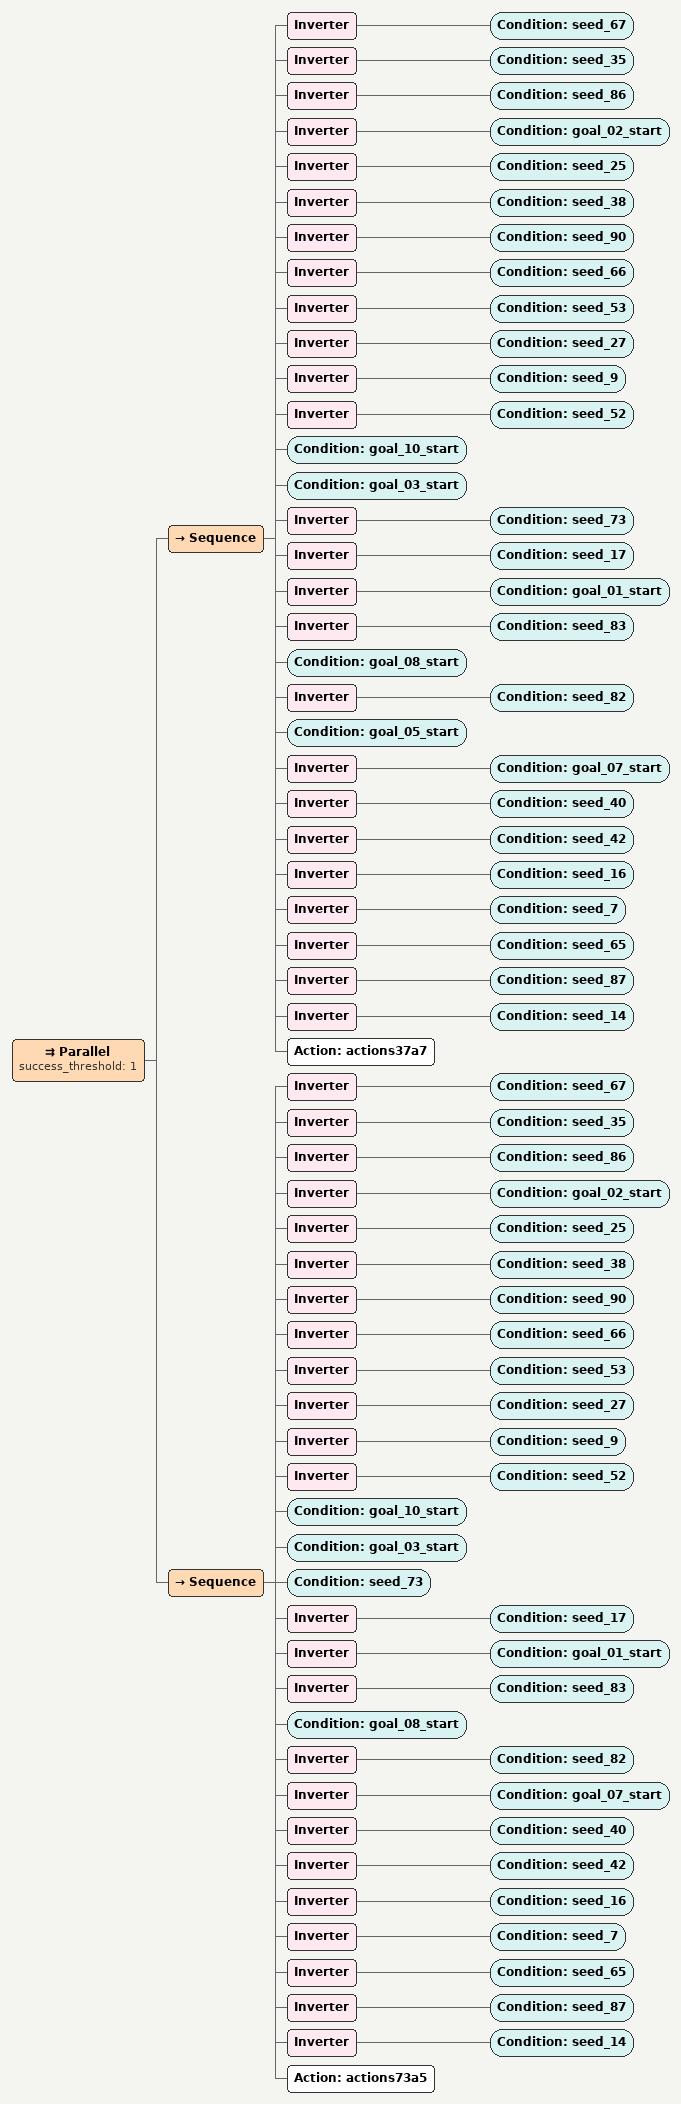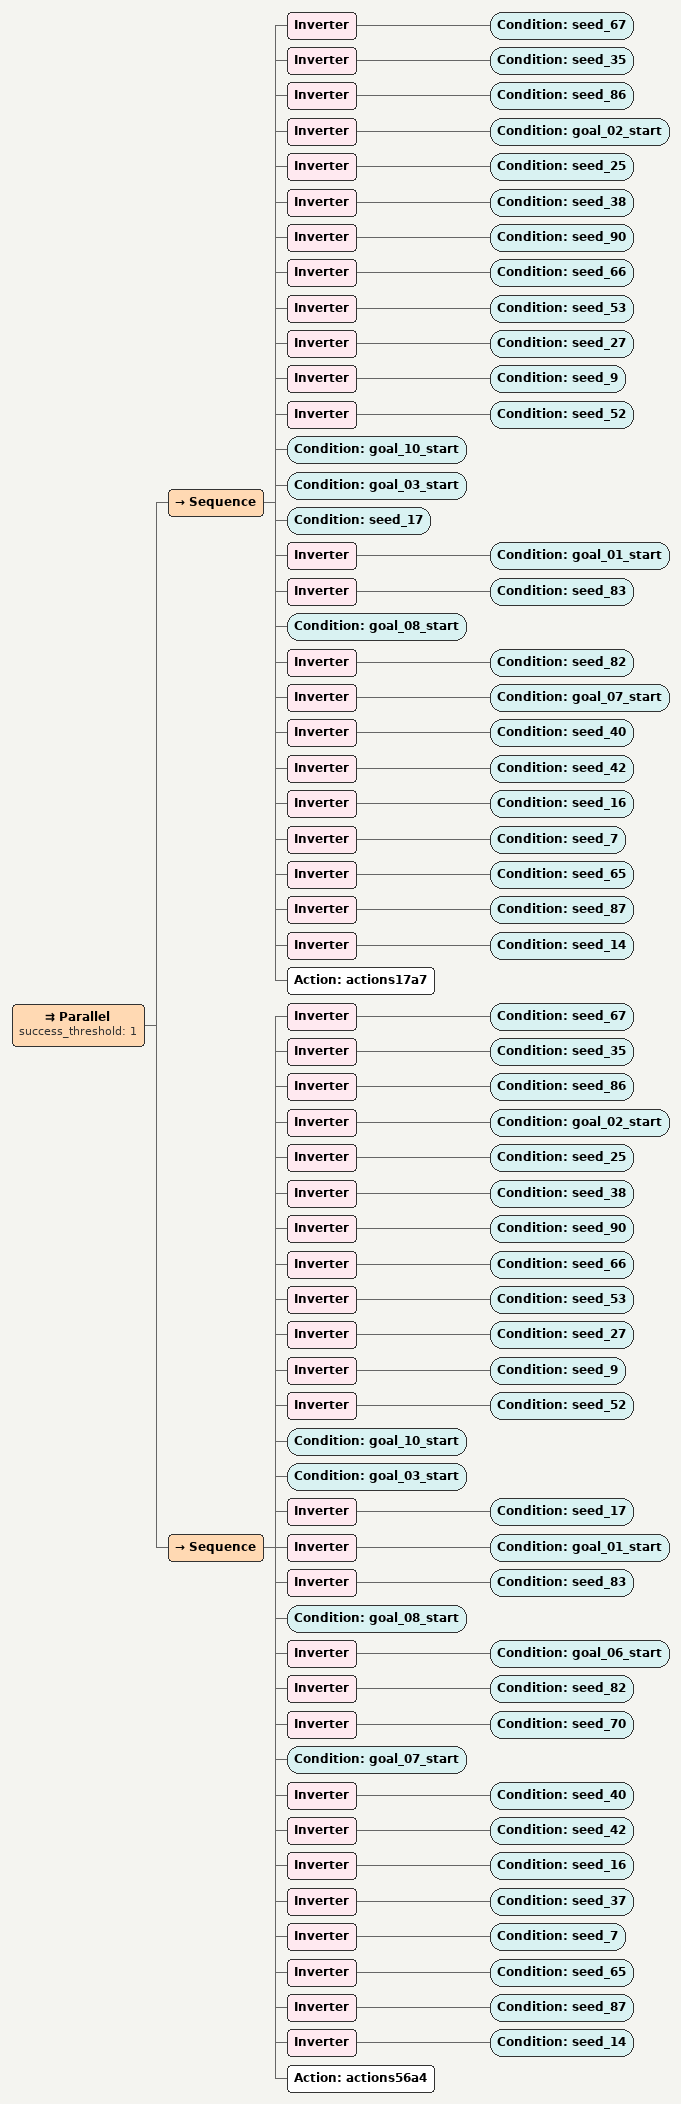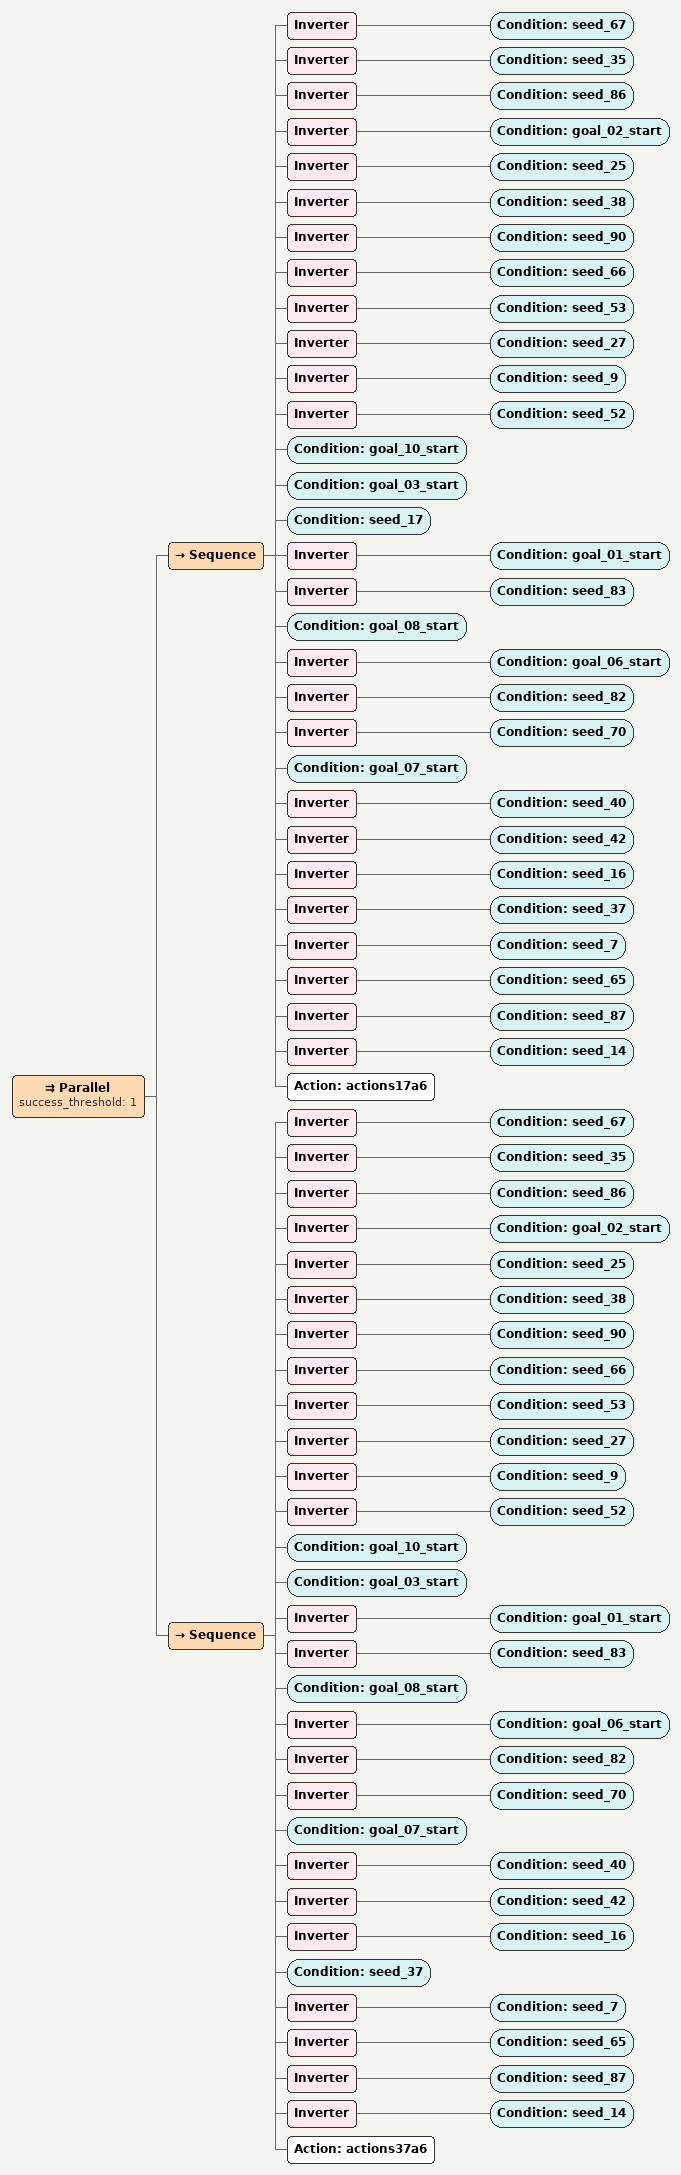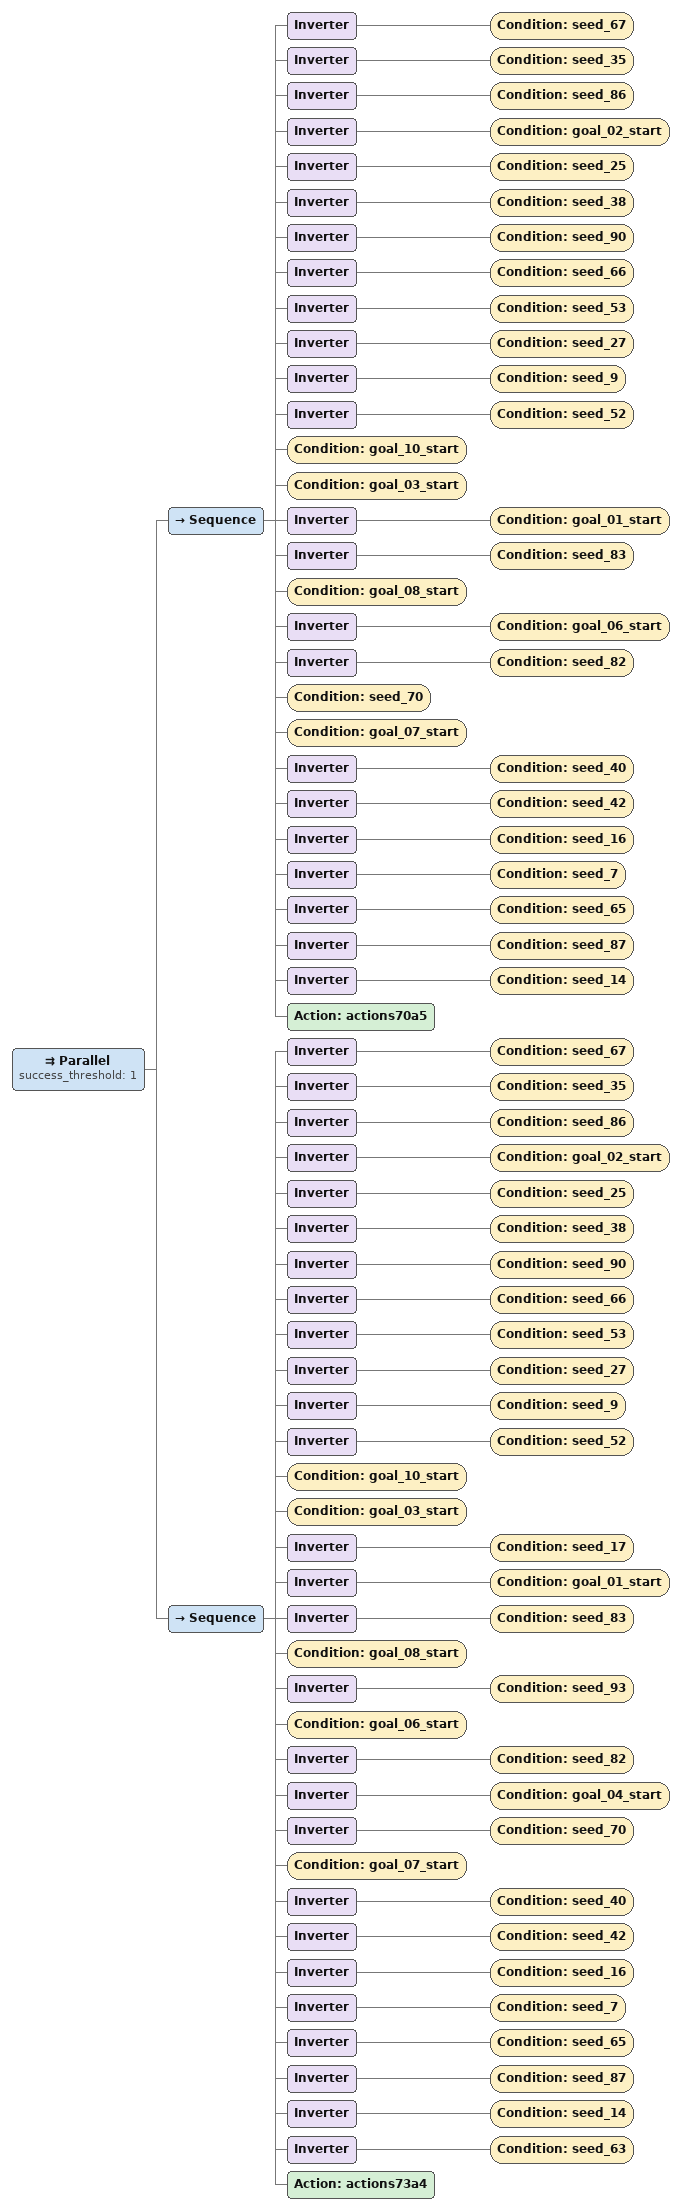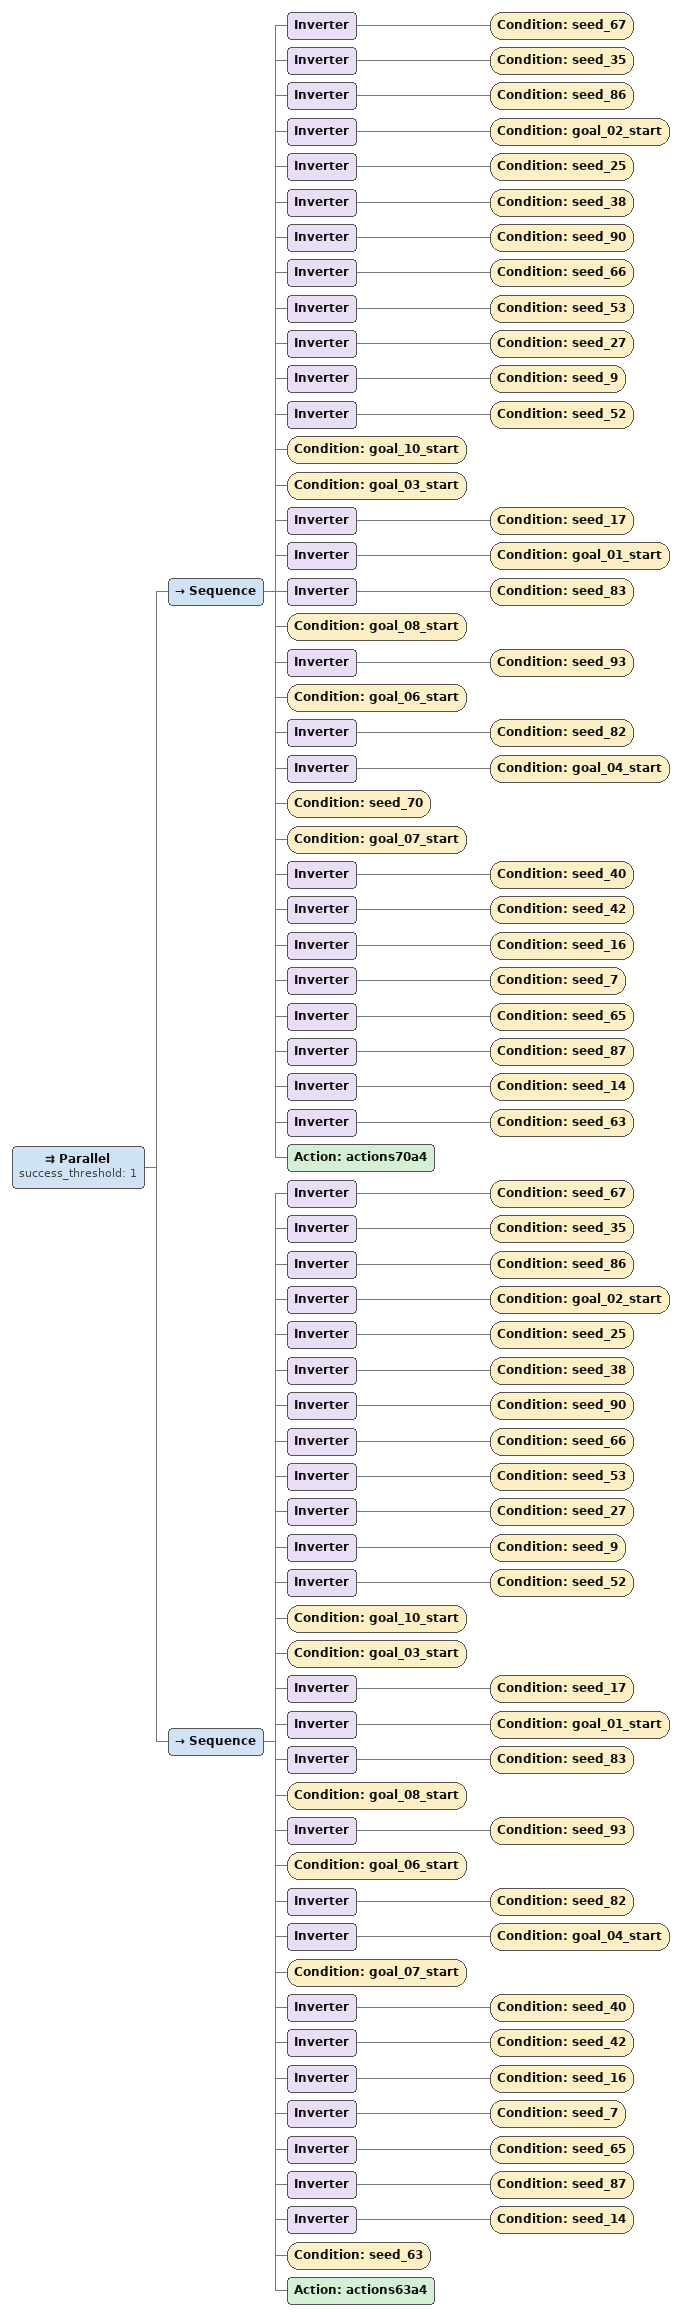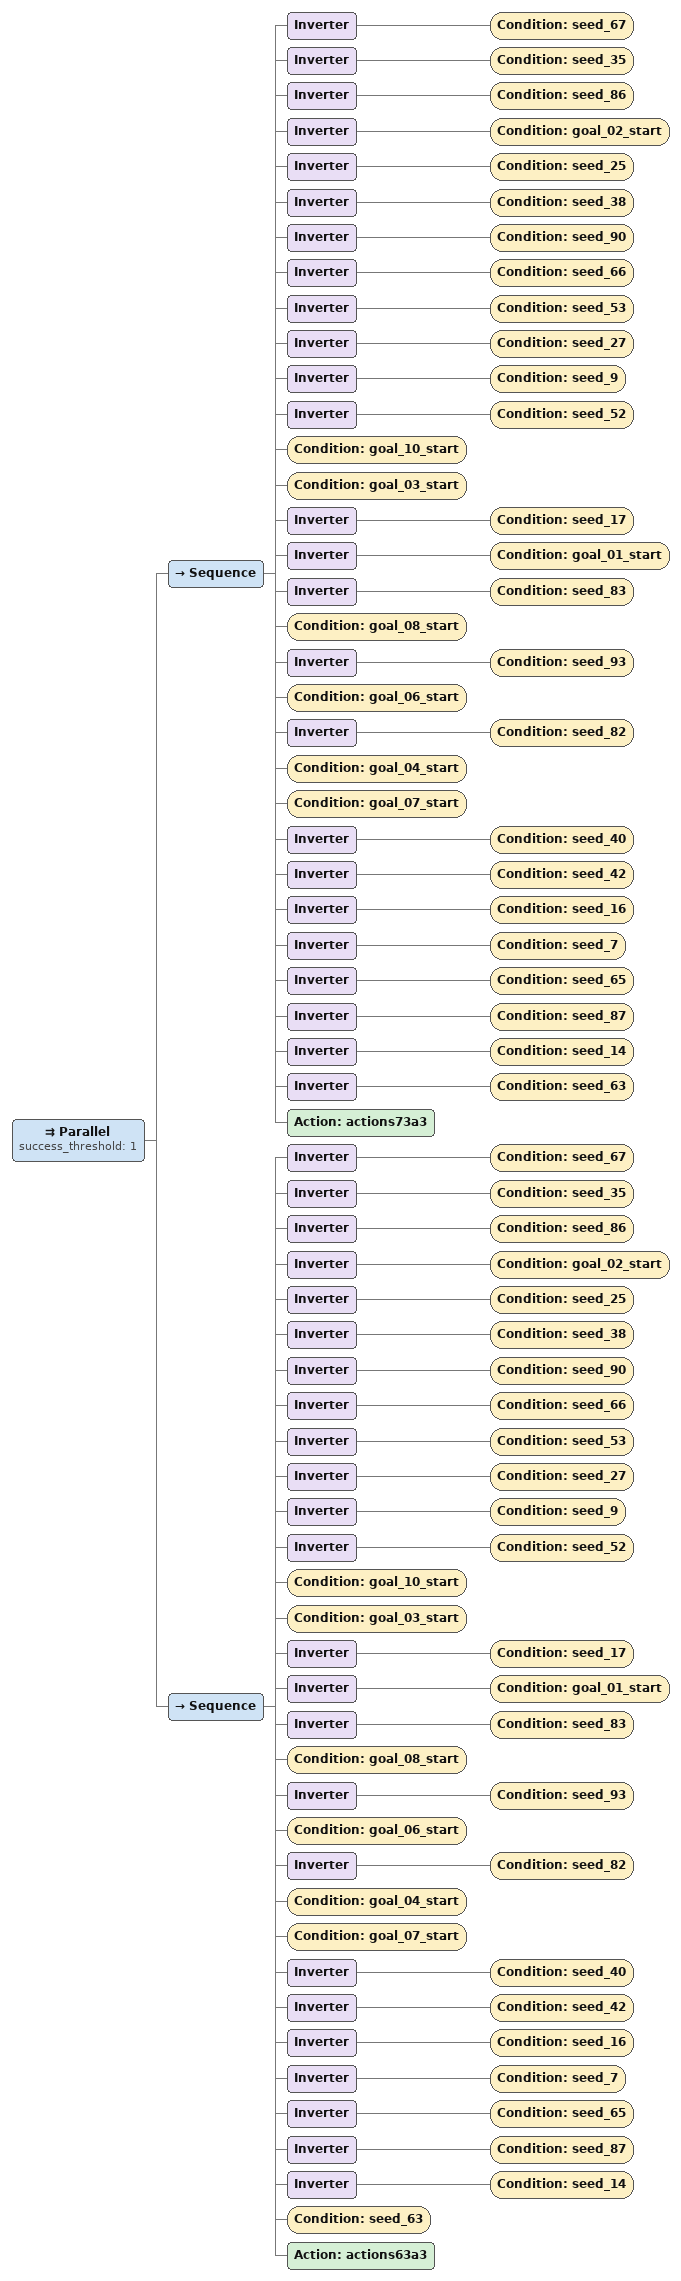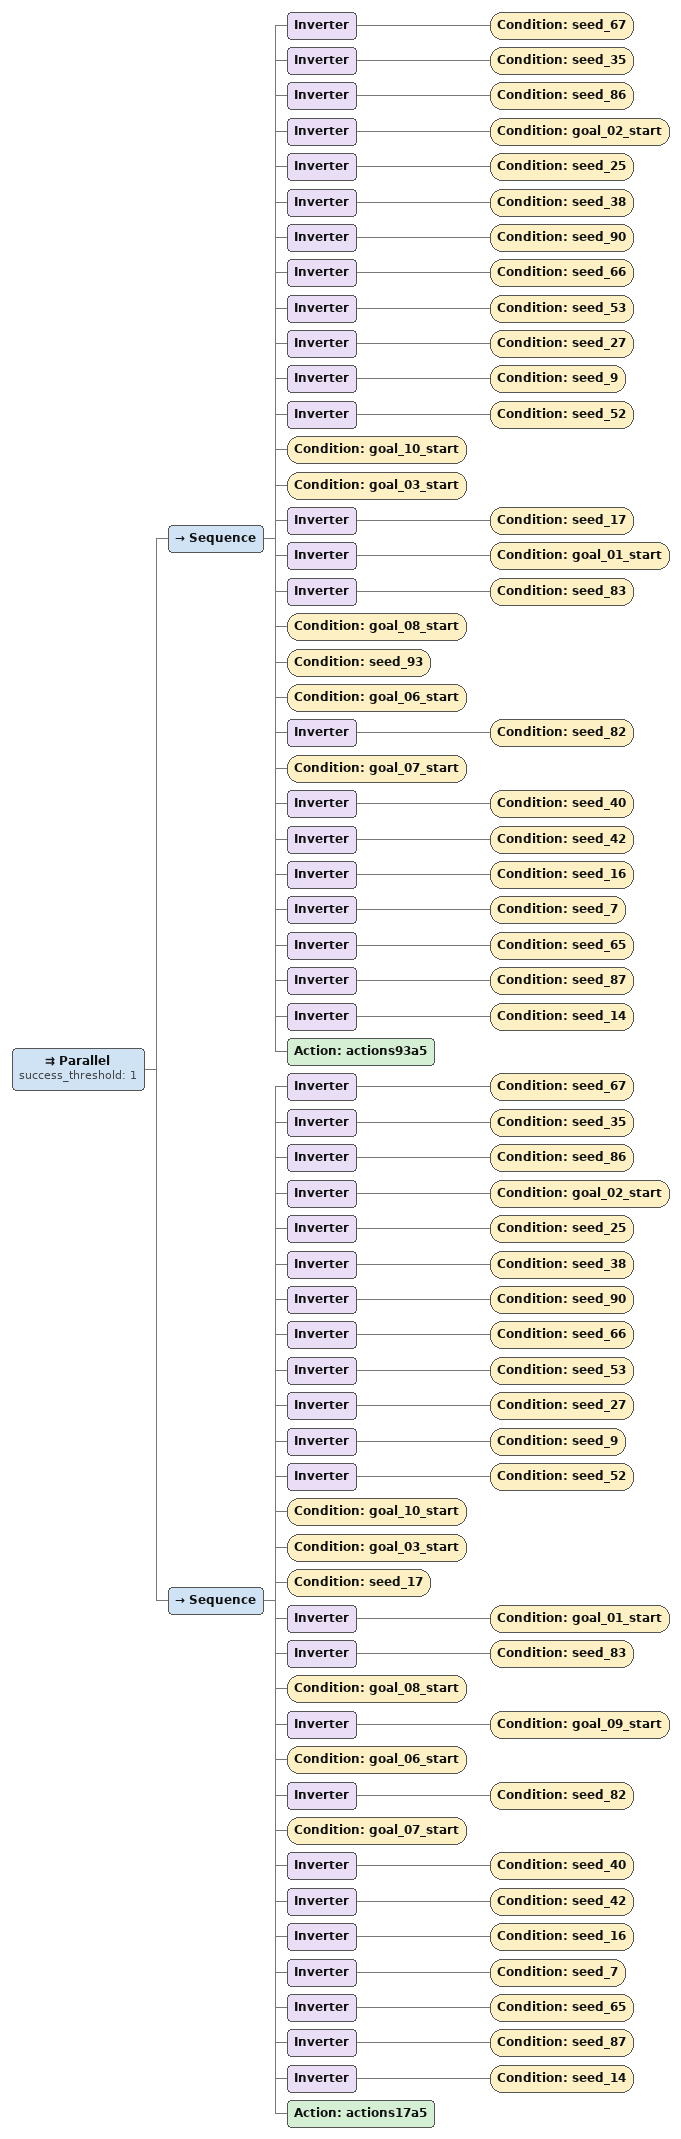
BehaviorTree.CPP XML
<Parallel success_threshold="1">
  <Sequence>
    <Inverter>
      <Condition ID="seed_67"/>
    </Inverter>
    <Inverter>
      <Condition ID="seed_35"/>
    </Inverter>
    <Inverter>
      <Condition ID="seed_86"/>
    </Inverter>
    <Inverter>
      <Condition ID="goal_02_start"/>
    </Inverter>
    <Inverter>
      <Condition ID="seed_25"/>
    </Inverter>
    <Inverter>
      <Condition ID="seed_38"/>
    </Inverter>
    <Inverter>
      <Condition ID="seed_90"/>
    </Inverter>
    <Inverter>
      <Condition ID="seed_66"/>
    </Inverter>
    <Inverter>
      <Condition ID="seed_53"/>
    </Inverter>
    <Inverter>
      <Condition ID="seed_27"/>
    </Inverter>
    <Inverter>
      <Condition ID="seed_9"/>
    </Inverter>
    <Inverter>
      <Condition ID="seed_52"/>
    </Inverter>
    <Condition ID="goal_10_start"/>
    <Condition ID="goal_03_start"/>
    <Inverter>
      <Condition ID="seed_73"/>
    </Inverter>
    <Inverter>
      <Condition ID="seed_17"/>
    </Inverter>
    <Inverter>
      <Condition ID="goal_01_start"/>
    </Inverter>
    <Inverter>
      <Condition ID="seed_83"/>
    </Inverter>
    <Condition ID="goal_08_start"/>
    <Inverter>
      <Condition ID="seed_82"/>
    </Inverter>
    <Condition ID="goal_05_start"/>
    <Inverter>
      <Condition ID="goal_07_start"/>
    </Inverter>
    <Inverter>
      <Condition ID="seed_40"/>
    </Inverter>
    <Inverter>
      <Condition ID="seed_42"/>
    </Inverter>
    <Inverter>
      <Condition ID="seed_16"/>
    </Inverter>
    <Inverter>
      <Condition ID="seed_7"/>
    </Inverter>
    <Inverter>
      <Condition ID="seed_65"/>
    </Inverter>
    <Inverter>
      <Condition ID="seed_87"/>
    </Inverter>
    <Inverter>
      <Condition ID="seed_14"/>
    </Inverter>
    <Action ID="actions37a7"/>
  </Sequence>
  <Sequence>
    <Inverter>
      <Condition ID="seed_67"/>
    </Inverter>
    <Inverter>
      <Condition ID="seed_35"/>
    </Inverter>
    <Inverter>
      <Condition ID="seed_86"/>
    </Inverter>
    <Inverter>
      <Condition ID="goal_02_start"/>
    </Inverter>
    <Inverter>
      <Condition ID="seed_25"/>
    </Inverter>
    <Inverter>
      <Condition ID="seed_38"/>
    </Inverter>
    <Inverter>
      <Condition ID="seed_90"/>
    </Inverter>
    <Inverter>
      <Condition ID="seed_66"/>
    </Inverter>
    <Inverter>
      <Condition ID="seed_53"/>
    </Inverter>
    <Inverter>
      <Condition ID="seed_27"/>
    </Inverter>
    <Inverter>
      <Condition ID="seed_9"/>
    </Inverter>
    <Inverter>
      <Condition ID="seed_52"/>
    </Inverter>
    <Condition ID="goal_10_start"/>
    <Condition ID="goal_03_start"/>
    <Condition ID="seed_73"/>
    <Inverter>
      <Condition ID="seed_17"/>
    </Inverter>
    <Inverter>
      <Condition ID="goal_01_start"/>
    </Inverter>
    <Inverter>
      <Condition ID="seed_83"/>
    </Inverter>
    <Condition ID="goal_08_start"/>
    <Inverter>
      <Condition ID="seed_82"/>
    </Inverter>
    <Inverter>
      <Condition ID="goal_07_start"/>
    </Inverter>
    <Inverter>
      <Condition ID="seed_40"/>
    </Inverter>
    <Inverter>
      <Condition ID="seed_42"/>
    </Inverter>
    <Inverter>
      <Condition ID="seed_16"/>
    </Inverter>
    <Inverter>
      <Condition ID="seed_7"/>
    </Inverter>
    <Inverter>
      <Condition ID="seed_65"/>
    </Inverter>
    <Inverter>
      <Condition ID="seed_87"/>
    </Inverter>
    <Inverter>
      <Condition ID="seed_14"/>
    </Inverter>
    <Action ID="actions73a5"/>
  </Sequence>
</Parallel>

<Parallel success_threshold="1">
  <Sequence>
    <Inverter>
      <Condition ID="seed_67"/>
    </Inverter>
    <Inverter>
      <Condition ID="seed_35"/>
    </Inverter>
    <Inverter>
      <Condition ID="seed_86"/>
    </Inverter>
    <Inverter>
      <Condition ID="goal_02_start"/>
    </Inverter>
    <Inverter>
      <Condition ID="seed_25"/>
    </Inverter>
    <Inverter>
      <Condition ID="seed_38"/>
    </Inverter>
    <Inverter>
      <Condition ID="seed_90"/>
    </Inverter>
    <Inverter>
      <Condition ID="seed_66"/>
    </Inverter>
    <Inverter>
      <Condition ID="seed_53"/>
    </Inverter>
    <Inverter>
      <Condition ID="seed_27"/>
    </Inverter>
    <Inverter>
      <Condition ID="seed_9"/>
    </Inverter>
    <Inverter>
      <Condition ID="seed_52"/>
    </Inverter>
    <Condition ID="goal_10_start"/>
    <Condition ID="goal_03_start"/>
    <Condition ID="seed_17"/>
    <Inverter>
      <Condition ID="goal_01_start"/>
    </Inverter>
    <Inverter>
      <Condition ID="seed_83"/>
    </Inverter>
    <Condition ID="goal_08_start"/>
    <Inverter>
      <Condition ID="seed_82"/>
    </Inverter>
    <Inverter>
      <Condition ID="goal_07_start"/>
    </Inverter>
    <Inverter>
      <Condition ID="seed_40"/>
    </Inverter>
    <Inverter>
      <Condition ID="seed_42"/>
    </Inverter>
    <Inverter>
      <Condition ID="seed_16"/>
    </Inverter>
    <Inverter>
      <Condition ID="seed_7"/>
    </Inverter>
    <Inverter>
      <Condition ID="seed_65"/>
    </Inverter>
    <Inverter>
      <Condition ID="seed_87"/>
    </Inverter>
    <Inverter>
      <Condition ID="seed_14"/>
    </Inverter>
    <Action ID="actions17a7"/>
  </Sequence>
  <Sequence>
    <Inverter>
      <Condition ID="seed_67"/>
    </Inverter>
    <Inverter>
      <Condition ID="seed_35"/>
    </Inverter>
    <Inverter>
      <Condition ID="seed_86"/>
    </Inverter>
    <Inverter>
      <Condition ID="goal_02_start"/>
    </Inverter>
    <Inverter>
      <Condition ID="seed_25"/>
    </Inverter>
    <Inverter>
      <Condition ID="seed_38"/>
    </Inverter>
    <Inverter>
      <Condition ID="seed_90"/>
    </Inverter>
    <Inverter>
      <Condition ID="seed_66"/>
    </Inverter>
    <Inverter>
      <Condition ID="seed_53"/>
    </Inverter>
    <Inverter>
      <Condition ID="seed_27"/>
    </Inverter>
    <Inverter>
      <Condition ID="seed_9"/>
    </Inverter>
    <Inverter>
      <Condition ID="seed_52"/>
    </Inverter>
    <Condition ID="goal_10_start"/>
    <Condition ID="goal_03_start"/>
    <Inverter>
      <Condition ID="seed_17"/>
    </Inverter>
    <Inverter>
      <Condition ID="goal_01_start"/>
    </Inverter>
    <Inverter>
      <Condition ID="seed_83"/>
    </Inverter>
    <Condition ID="goal_08_start"/>
    <Inverter>
      <Condition ID="goal_06_start"/>
    </Inverter>
    <Inverter>
      <Condition ID="seed_82"/>
    </Inverter>
    <Inverter>
      <Condition ID="seed_70"/>
    </Inverter>
    <Condition ID="goal_07_start"/>
    <Inverter>
      <Condition ID="seed_40"/>
    </Inverter>
    <Inverter>
      <Condition ID="seed_42"/>
    </Inverter>
    <Inverter>
      <Condition ID="seed_16"/>
    </Inverter>
    <Inverter>
      <Condition ID="seed_37"/>
    </Inverter>
    <Inverter>
      <Condition ID="seed_7"/>
    </Inverter>
    <Inverter>
      <Condition ID="seed_65"/>
    </Inverter>
    <Inverter>
      <Condition ID="seed_87"/>
    </Inverter>
    <Inverter>
      <Condition ID="seed_14"/>
    </Inverter>
    <Action ID="actions56a4"/>
  </Sequence>
</Parallel>

<Parallel success_threshold="1">
  <Sequence>
    <Inverter>
      <Condition ID="seed_67"/>
    </Inverter>
    <Inverter>
      <Condition ID="seed_35"/>
    </Inverter>
    <Inverter>
      <Condition ID="seed_86"/>
    </Inverter>
    <Inverter>
      <Condition ID="goal_02_start"/>
    </Inverter>
    <Inverter>
      <Condition ID="seed_25"/>
    </Inverter>
    <Inverter>
      <Condition ID="seed_38"/>
    </Inverter>
    <Inverter>
      <Condition ID="seed_90"/>
    </Inverter>
    <Inverter>
      <Condition ID="seed_66"/>
    </Inverter>
    <Inverter>
      <Condition ID="seed_53"/>
    </Inverter>
    <Inverter>
      <Condition ID="seed_27"/>
    </Inverter>
    <Inverter>
      <Condition ID="seed_9"/>
    </Inverter>
    <Inverter>
      <Condition ID="seed_52"/>
    </Inverter>
    <Condition ID="goal_10_start"/>
    <Condition ID="goal_03_start"/>
    <Condition ID="seed_17"/>
    <Inverter>
      <Condition ID="goal_01_start"/>
    </Inverter>
    <Inverter>
      <Condition ID="seed_83"/>
    </Inverter>
    <Condition ID="goal_08_start"/>
    <Inverter>
      <Condition ID="goal_06_start"/>
    </Inverter>
    <Inverter>
      <Condition ID="seed_82"/>
    </Inverter>
    <Inverter>
      <Condition ID="seed_70"/>
    </Inverter>
    <Condition ID="goal_07_start"/>
    <Inverter>
      <Condition ID="seed_40"/>
    </Inverter>
    <Inverter>
      <Condition ID="seed_42"/>
    </Inverter>
    <Inverter>
      <Condition ID="seed_16"/>
    </Inverter>
    <Inverter>
      <Condition ID="seed_37"/>
    </Inverter>
    <Inverter>
      <Condition ID="seed_7"/>
    </Inverter>
    <Inverter>
      <Condition ID="seed_65"/>
    </Inverter>
    <Inverter>
      <Condition ID="seed_87"/>
    </Inverter>
    <Inverter>
      <Condition ID="seed_14"/>
    </Inverter>
    <Action ID="actions17a6"/>
  </Sequence>
  <Sequence>
    <Inverter>
      <Condition ID="seed_67"/>
    </Inverter>
    <Inverter>
      <Condition ID="seed_35"/>
    </Inverter>
    <Inverter>
      <Condition ID="seed_86"/>
    </Inverter>
    <Inverter>
      <Condition ID="goal_02_start"/>
    </Inverter>
    <Inverter>
      <Condition ID="seed_25"/>
    </Inverter>
    <Inverter>
      <Condition ID="seed_38"/>
    </Inverter>
    <Inverter>
      <Condition ID="seed_90"/>
    </Inverter>
    <Inverter>
      <Condition ID="seed_66"/>
    </Inverter>
    <Inverter>
      <Condition ID="seed_53"/>
    </Inverter>
    <Inverter>
      <Condition ID="seed_27"/>
    </Inverter>
    <Inverter>
      <Condition ID="seed_9"/>
    </Inverter>
    <Inverter>
      <Condition ID="seed_52"/>
    </Inverter>
    <Condition ID="goal_10_start"/>
    <Condition ID="goal_03_start"/>
    <Inverter>
      <Condition ID="goal_01_start"/>
    </Inverter>
    <Inverter>
      <Condition ID="seed_83"/>
    </Inverter>
    <Condition ID="goal_08_start"/>
    <Inverter>
      <Condition ID="goal_06_start"/>
    </Inverter>
    <Inverter>
      <Condition ID="seed_82"/>
    </Inverter>
    <Inverter>
      <Condition ID="seed_70"/>
    </Inverter>
    <Condition ID="goal_07_start"/>
    <Inverter>
      <Condition ID="seed_40"/>
    </Inverter>
    <Inverter>
      <Condition ID="seed_42"/>
    </Inverter>
    <Inverter>
      <Condition ID="seed_16"/>
    </Inverter>
    <Condition ID="seed_37"/>
    <Inverter>
      <Condition ID="seed_7"/>
    </Inverter>
    <Inverter>
      <Condition ID="seed_65"/>
    </Inverter>
    <Inverter>
      <Condition ID="seed_87"/>
    </Inverter>
    <Inverter>
      <Condition ID="seed_14"/>
    </Inverter>
    <Action ID="actions37a6"/>
  </Sequence>
</Parallel>

<Parallel success_threshold="1">
  <Sequence>
    <Inverter>
      <Condition ID="seed_67"/>
    </Inverter>
    <Inverter>
      <Condition ID="seed_35"/>
    </Inverter>
    <Inverter>
      <Condition ID="seed_86"/>
    </Inverter>
    <Inverter>
      <Condition ID="goal_02_start"/>
    </Inverter>
    <Inverter>
      <Condition ID="seed_25"/>
    </Inverter>
    <Inverter>
      <Condition ID="seed_38"/>
    </Inverter>
    <Inverter>
      <Condition ID="seed_90"/>
    </Inverter>
    <Inverter>
      <Condition ID="seed_66"/>
    </Inverter>
    <Inverter>
      <Condition ID="seed_53"/>
    </Inverter>
    <Inverter>
      <Condition ID="seed_27"/>
    </Inverter>
    <Inverter>
      <Condition ID="seed_9"/>
    </Inverter>
    <Inverter>
      <Condition ID="seed_52"/>
    </Inverter>
    <Condition ID="goal_10_start"/>
    <Condition ID="goal_03_start"/>
    <Inverter>
      <Condition ID="goal_01_start"/>
    </Inverter>
    <Inverter>
      <Condition ID="seed_83"/>
    </Inverter>
    <Condition ID="goal_08_start"/>
    <Inverter>
      <Condition ID="goal_06_start"/>
    </Inverter>
    <Inverter>
      <Condition ID="seed_82"/>
    </Inverter>
    <Condition ID="seed_70"/>
    <Condition ID="goal_07_start"/>
    <Inverter>
      <Condition ID="seed_40"/>
    </Inverter>
    <Inverter>
      <Condition ID="seed_42"/>
    </Inverter>
    <Inverter>
      <Condition ID="seed_16"/>
    </Inverter>
    <Inverter>
      <Condition ID="seed_7"/>
    </Inverter>
    <Inverter>
      <Condition ID="seed_65"/>
    </Inverter>
    <Inverter>
      <Condition ID="seed_87"/>
    </Inverter>
    <Inverter>
      <Condition ID="seed_14"/>
    </Inverter>
    <Action ID="actions70a5"/>
  </Sequence>
  <Sequence>
    <Inverter>
      <Condition ID="seed_67"/>
    </Inverter>
    <Inverter>
      <Condition ID="seed_35"/>
    </Inverter>
    <Inverter>
      <Condition ID="seed_86"/>
    </Inverter>
    <Inverter>
      <Condition ID="goal_02_start"/>
    </Inverter>
    <Inverter>
      <Condition ID="seed_25"/>
    </Inverter>
    <Inverter>
      <Condition ID="seed_38"/>
    </Inverter>
    <Inverter>
      <Condition ID="seed_90"/>
    </Inverter>
    <Inverter>
      <Condition ID="seed_66"/>
    </Inverter>
    <Inverter>
      <Condition ID="seed_53"/>
    </Inverter>
    <Inverter>
      <Condition ID="seed_27"/>
    </Inverter>
    <Inverter>
      <Condition ID="seed_9"/>
    </Inverter>
    <Inverter>
      <Condition ID="seed_52"/>
    </Inverter>
    <Condition ID="goal_10_start"/>
    <Condition ID="goal_03_start"/>
    <Inverter>
      <Condition ID="seed_17"/>
    </Inverter>
    <Inverter>
      <Condition ID="goal_01_start"/>
    </Inverter>
    <Inverter>
      <Condition ID="seed_83"/>
    </Inverter>
    <Condition ID="goal_08_start"/>
    <Inverter>
      <Condition ID="seed_93"/>
    </Inverter>
    <Condition ID="goal_06_start"/>
    <Inverter>
      <Condition ID="seed_82"/>
    </Inverter>
    <Inverter>
      <Condition ID="goal_04_start"/>
    </Inverter>
    <Inverter>
      <Condition ID="seed_70"/>
    </Inverter>
    <Condition ID="goal_07_start"/>
    <Inverter>
      <Condition ID="seed_40"/>
    </Inverter>
    <Inverter>
      <Condition ID="seed_42"/>
    </Inverter>
    <Inverter>
      <Condition ID="seed_16"/>
    </Inverter>
    <Inverter>
      <Condition ID="seed_7"/>
    </Inverter>
    <Inverter>
      <Condition ID="seed_65"/>
    </Inverter>
    <Inverter>
      <Condition ID="seed_87"/>
    </Inverter>
    <Inverter>
      <Condition ID="seed_14"/>
    </Inverter>
    <Inverter>
      <Condition ID="seed_63"/>
    </Inverter>
    <Action ID="actions73a4"/>
  </Sequence>
</Parallel>

<Parallel success_threshold="1">
  <Sequence>
    <Inverter>
      <Condition ID="seed_67"/>
    </Inverter>
    <Inverter>
      <Condition ID="seed_35"/>
    </Inverter>
    <Inverter>
      <Condition ID="seed_86"/>
    </Inverter>
    <Inverter>
      <Condition ID="goal_02_start"/>
    </Inverter>
    <Inverter>
      <Condition ID="seed_25"/>
    </Inverter>
    <Inverter>
      <Condition ID="seed_38"/>
    </Inverter>
    <Inverter>
      <Condition ID="seed_90"/>
    </Inverter>
    <Inverter>
      <Condition ID="seed_66"/>
    </Inverter>
    <Inverter>
      <Condition ID="seed_53"/>
    </Inverter>
    <Inverter>
      <Condition ID="seed_27"/>
    </Inverter>
    <Inverter>
      <Condition ID="seed_9"/>
    </Inverter>
    <Inverter>
      <Condition ID="seed_52"/>
    </Inverter>
    <Condition ID="goal_10_start"/>
    <Condition ID="goal_03_start"/>
    <Inverter>
      <Condition ID="seed_17"/>
    </Inverter>
    <Inverter>
      <Condition ID="goal_01_start"/>
    </Inverter>
    <Inverter>
      <Condition ID="seed_83"/>
    </Inverter>
    <Condition ID="goal_08_start"/>
    <Inverter>
      <Condition ID="seed_93"/>
    </Inverter>
    <Condition ID="goal_06_start"/>
    <Inverter>
      <Condition ID="seed_82"/>
    </Inverter>
    <Inverter>
      <Condition ID="goal_04_start"/>
    </Inverter>
    <Condition ID="seed_70"/>
    <Condition ID="goal_07_start"/>
    <Inverter>
      <Condition ID="seed_40"/>
    </Inverter>
    <Inverter>
      <Condition ID="seed_42"/>
    </Inverter>
    <Inverter>
      <Condition ID="seed_16"/>
    </Inverter>
    <Inverter>
      <Condition ID="seed_7"/>
    </Inverter>
    <Inverter>
      <Condition ID="seed_65"/>
    </Inverter>
    <Inverter>
      <Condition ID="seed_87"/>
    </Inverter>
    <Inverter>
      <Condition ID="seed_14"/>
    </Inverter>
    <Inverter>
      <Condition ID="seed_63"/>
    </Inverter>
    <Action ID="actions70a4"/>
  </Sequence>
  <Sequence>
    <Inverter>
      <Condition ID="seed_67"/>
    </Inverter>
    <Inverter>
      <Condition ID="seed_35"/>
    </Inverter>
    <Inverter>
      <Condition ID="seed_86"/>
    </Inverter>
    <Inverter>
      <Condition ID="goal_02_start"/>
    </Inverter>
    <Inverter>
      <Condition ID="seed_25"/>
    </Inverter>
    <Inverter>
      <Condition ID="seed_38"/>
    </Inverter>
    <Inverter>
      <Condition ID="seed_90"/>
    </Inverter>
    <Inverter>
      <Condition ID="seed_66"/>
    </Inverter>
    <Inverter>
      <Condition ID="seed_53"/>
    </Inverter>
    <Inverter>
      <Condition ID="seed_27"/>
    </Inverter>
    <Inverter>
      <Condition ID="seed_9"/>
    </Inverter>
    <Inverter>
      <Condition ID="seed_52"/>
    </Inverter>
    <Condition ID="goal_10_start"/>
    <Condition ID="goal_03_start"/>
    <Inverter>
      <Condition ID="seed_17"/>
    </Inverter>
    <Inverter>
      <Condition ID="goal_01_start"/>
    </Inverter>
    <Inverter>
      <Condition ID="seed_83"/>
    </Inverter>
    <Condition ID="goal_08_start"/>
    <Inverter>
      <Condition ID="seed_93"/>
    </Inverter>
    <Condition ID="goal_06_start"/>
    <Inverter>
      <Condition ID="seed_82"/>
    </Inverter>
    <Inverter>
      <Condition ID="goal_04_start"/>
    </Inverter>
    <Condition ID="goal_07_start"/>
    <Inverter>
      <Condition ID="seed_40"/>
    </Inverter>
    <Inverter>
      <Condition ID="seed_42"/>
    </Inverter>
    <Inverter>
      <Condition ID="seed_16"/>
    </Inverter>
    <Inverter>
      <Condition ID="seed_7"/>
    </Inverter>
    <Inverter>
      <Condition ID="seed_65"/>
    </Inverter>
    <Inverter>
      <Condition ID="seed_87"/>
    </Inverter>
    <Inverter>
      <Condition ID="seed_14"/>
    </Inverter>
    <Condition ID="seed_63"/>
    <Action ID="actions63a4"/>
  </Sequence>
</Parallel>

<Parallel success_threshold="1">
  <Sequence>
    <Inverter>
      <Condition ID="seed_67"/>
    </Inverter>
    <Inverter>
      <Condition ID="seed_35"/>
    </Inverter>
    <Inverter>
      <Condition ID="seed_86"/>
    </Inverter>
    <Inverter>
      <Condition ID="goal_02_start"/>
    </Inverter>
    <Inverter>
      <Condition ID="seed_25"/>
    </Inverter>
    <Inverter>
      <Condition ID="seed_38"/>
    </Inverter>
    <Inverter>
      <Condition ID="seed_90"/>
    </Inverter>
    <Inverter>
      <Condition ID="seed_66"/>
    </Inverter>
    <Inverter>
      <Condition ID="seed_53"/>
    </Inverter>
    <Inverter>
      <Condition ID="seed_27"/>
    </Inverter>
    <Inverter>
      <Condition ID="seed_9"/>
    </Inverter>
    <Inverter>
      <Condition ID="seed_52"/>
    </Inverter>
    <Condition ID="goal_10_start"/>
    <Condition ID="goal_03_start"/>
    <Inverter>
      <Condition ID="seed_17"/>
    </Inverter>
    <Inverter>
      <Condition ID="goal_01_start"/>
    </Inverter>
    <Inverter>
      <Condition ID="seed_83"/>
    </Inverter>
    <Condition ID="goal_08_start"/>
    <Inverter>
      <Condition ID="seed_93"/>
    </Inverter>
    <Condition ID="goal_06_start"/>
    <Inverter>
      <Condition ID="seed_82"/>
    </Inverter>
    <Condition ID="goal_04_start"/>
    <Condition ID="goal_07_start"/>
    <Inverter>
      <Condition ID="seed_40"/>
    </Inverter>
    <Inverter>
      <Condition ID="seed_42"/>
    </Inverter>
    <Inverter>
      <Condition ID="seed_16"/>
    </Inverter>
    <Inverter>
      <Condition ID="seed_7"/>
    </Inverter>
    <Inverter>
      <Condition ID="seed_65"/>
    </Inverter>
    <Inverter>
      <Condition ID="seed_87"/>
    </Inverter>
    <Inverter>
      <Condition ID="seed_14"/>
    </Inverter>
    <Inverter>
      <Condition ID="seed_63"/>
    </Inverter>
    <Action ID="actions73a3"/>
  </Sequence>
  <Sequence>
    <Inverter>
      <Condition ID="seed_67"/>
    </Inverter>
    <Inverter>
      <Condition ID="seed_35"/>
    </Inverter>
    <Inverter>
      <Condition ID="seed_86"/>
    </Inverter>
    <Inverter>
      <Condition ID="goal_02_start"/>
    </Inverter>
    <Inverter>
      <Condition ID="seed_25"/>
    </Inverter>
    <Inverter>
      <Condition ID="seed_38"/>
    </Inverter>
    <Inverter>
      <Condition ID="seed_90"/>
    </Inverter>
    <Inverter>
      <Condition ID="seed_66"/>
    </Inverter>
    <Inverter>
      <Condition ID="seed_53"/>
    </Inverter>
    <Inverter>
      <Condition ID="seed_27"/>
    </Inverter>
    <Inverter>
      <Condition ID="seed_9"/>
    </Inverter>
    <Inverter>
      <Condition ID="seed_52"/>
    </Inverter>
    <Condition ID="goal_10_start"/>
    <Condition ID="goal_03_start"/>
    <Inverter>
      <Condition ID="seed_17"/>
    </Inverter>
    <Inverter>
      <Condition ID="goal_01_start"/>
    </Inverter>
    <Inverter>
      <Condition ID="seed_83"/>
    </Inverter>
    <Condition ID="goal_08_start"/>
    <Inverter>
      <Condition ID="seed_93"/>
    </Inverter>
    <Condition ID="goal_06_start"/>
    <Inverter>
      <Condition ID="seed_82"/>
    </Inverter>
    <Condition ID="goal_04_start"/>
    <Condition ID="goal_07_start"/>
    <Inverter>
      <Condition ID="seed_40"/>
    </Inverter>
    <Inverter>
      <Condition ID="seed_42"/>
    </Inverter>
    <Inverter>
      <Condition ID="seed_16"/>
    </Inverter>
    <Inverter>
      <Condition ID="seed_7"/>
    </Inverter>
    <Inverter>
      <Condition ID="seed_65"/>
    </Inverter>
    <Inverter>
      <Condition ID="seed_87"/>
    </Inverter>
    <Inverter>
      <Condition ID="seed_14"/>
    </Inverter>
    <Condition ID="seed_63"/>
    <Action ID="actions63a3"/>
  </Sequence>
</Parallel>

<Parallel success_threshold="1">
  <Sequence>
    <Inverter>
      <Condition ID="seed_67"/>
    </Inverter>
    <Inverter>
      <Condition ID="seed_35"/>
    </Inverter>
    <Inverter>
      <Condition ID="seed_86"/>
    </Inverter>
    <Inverter>
      <Condition ID="goal_02_start"/>
    </Inverter>
    <Inverter>
      <Condition ID="seed_25"/>
    </Inverter>
    <Inverter>
      <Condition ID="seed_38"/>
    </Inverter>
    <Inverter>
      <Condition ID="seed_90"/>
    </Inverter>
    <Inverter>
      <Condition ID="seed_66"/>
    </Inverter>
    <Inverter>
      <Condition ID="seed_53"/>
    </Inverter>
    <Inverter>
      <Condition ID="seed_27"/>
    </Inverter>
    <Inverter>
      <Condition ID="seed_9"/>
    </Inverter>
    <Inverter>
      <Condition ID="seed_52"/>
    </Inverter>
    <Condition ID="goal_10_start"/>
    <Condition ID="goal_03_start"/>
    <Inverter>
      <Condition ID="seed_17"/>
    </Inverter>
    <Inverter>
      <Condition ID="goal_01_start"/>
    </Inverter>
    <Inverter>
      <Condition ID="seed_83"/>
    </Inverter>
    <Condition ID="goal_08_start"/>
    <Condition ID="seed_93"/>
    <Condition ID="goal_06_start"/>
    <Inverter>
      <Condition ID="seed_82"/>
    </Inverter>
    <Condition ID="goal_07_start"/>
    <Inverter>
      <Condition ID="seed_40"/>
    </Inverter>
    <Inverter>
      <Condition ID="seed_42"/>
    </Inverter>
    <Inverter>
      <Condition ID="seed_16"/>
    </Inverter>
    <Inverter>
      <Condition ID="seed_7"/>
    </Inverter>
    <Inverter>
      <Condition ID="seed_65"/>
    </Inverter>
    <Inverter>
      <Condition ID="seed_87"/>
    </Inverter>
    <Inverter>
      <Condition ID="seed_14"/>
    </Inverter>
    <Action ID="actions93a5"/>
  </Sequence>
  <Sequence>
    <Inverter>
      <Condition ID="seed_67"/>
    </Inverter>
    <Inverter>
      <Condition ID="seed_35"/>
    </Inverter>
    <Inverter>
      <Condition ID="seed_86"/>
    </Inverter>
    <Inverter>
      <Condition ID="goal_02_start"/>
    </Inverter>
    <Inverter>
      <Condition ID="seed_25"/>
    </Inverter>
    <Inverter>
      <Condition ID="seed_38"/>
    </Inverter>
    <Inverter>
      <Condition ID="seed_90"/>
    </Inverter>
    <Inverter>
      <Condition ID="seed_66"/>
    </Inverter>
    <Inverter>
      <Condition ID="seed_53"/>
    </Inverter>
    <Inverter>
      <Condition ID="seed_27"/>
    </Inverter>
    <Inverter>
      <Condition ID="seed_9"/>
    </Inverter>
    <Inverter>
      <Condition ID="seed_52"/>
    </Inverter>
    <Condition ID="goal_10_start"/>
    <Condition ID="goal_03_start"/>
    <Condition ID="seed_17"/>
    <Inverter>
      <Condition ID="goal_01_start"/>
    </Inverter>
    <Inverter>
      <Condition ID="seed_83"/>
    </Inverter>
    <Condition ID="goal_08_start"/>
    <Inverter>
      <Condition ID="goal_09_start"/>
    </Inverter>
    <Condition ID="goal_06_start"/>
    <Inverter>
      <Condition ID="seed_82"/>
    </Inverter>
    <Condition ID="goal_07_start"/>
    <Inverter>
      <Condition ID="seed_40"/>
    </Inverter>
    <Inverter>
      <Condition ID="seed_42"/>
    </Inverter>
    <Inverter>
      <Condition ID="seed_16"/>
    </Inverter>
    <Inverter>
      <Condition ID="seed_7"/>
    </Inverter>
    <Inverter>
      <Condition ID="seed_65"/>
    </Inverter>
    <Inverter>
      <Condition ID="seed_87"/>
    </Inverter>
    <Inverter>
      <Condition ID="seed_14"/>
    </Inverter>
    <Action ID="actions17a5"/>
  </Sequence>
</Parallel>
